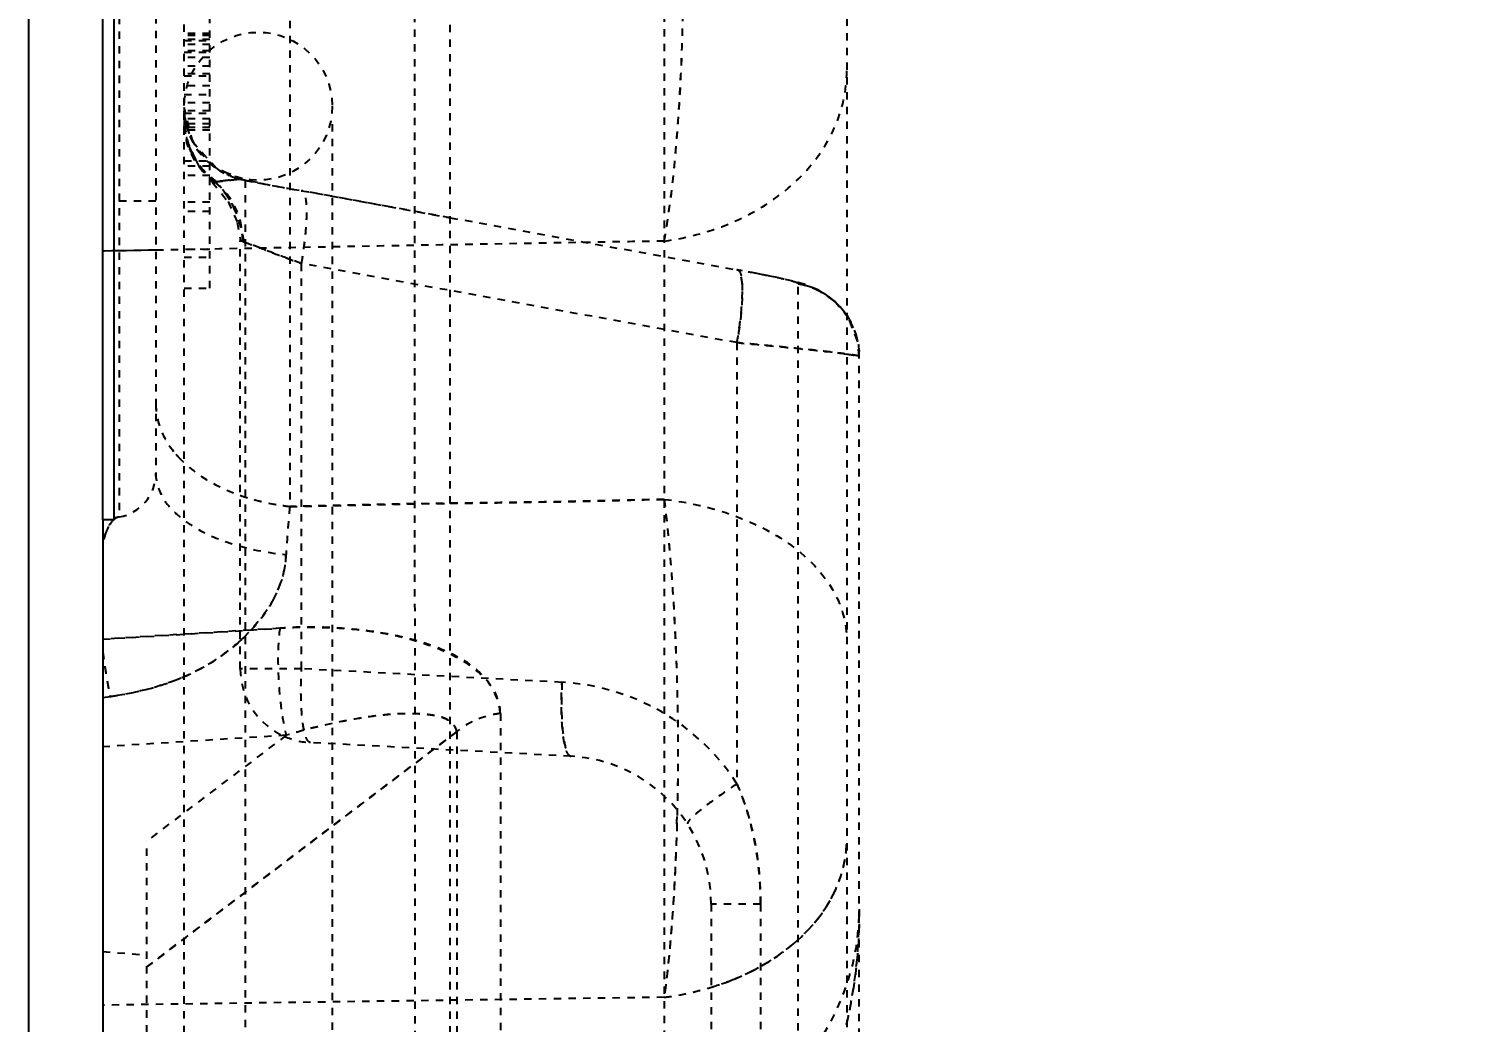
# Model space of a CAD drawing. Header units: millimetres. Extents: x 2748 to 3320, y 1427 to 1884.
# Drawn here: x 3198.16 to 3217.66, y 1747.2 to 1760.69 of the extents above; entities that cross this region are included whole.
import ezdxf

# ---------------------------------------------------------------- set-up
doc = ezdxf.new("R2010")
doc.units = ezdxf.units.MM
doc.linetypes.add('HIDDEN', pattern=[0.2, 0.1, -0.1])
doc.layers.add('21', color=7, linetype='Continuous')
doc.styles.get("Standard").update_dxf_attribs({"font": 'arial.ttf'})
doc.dimstyles.get("Standard").update_dxf_attribs({"dimtxt": 0.18, "dimasz": 0.18, "dimexe": 0.18, "dimexo": 0.0625, "dimgap": 0.09, "dimtad": 0, "dimtih": 1, "dimtoh": 1, "dimzin": 0, "dimdsep": 46, "dimtxsty": 'Standard', "dimcen": 0.09, "dimadec": 0, "dimazin": 0, "dimtfac": 1, "dimtofl": 0, "dimtmove": 0, "dimatfit": 3, "dimfxl": 0, "dimtolj": 1, "dimtzin": 0, "dimarcsym": 0})

# ---------------------------------------------------------------- blocks, each defined once
blk = doc.blocks.new('*D73')
at = {"color": 4, "lineweight": -2, "transparency": 16777216}
for p, q in [((3198.159, 1671.534), (3198.159, 1846.419)), ((3206.159, 1846.419), (3218.266, 1846.419)), ((3268.164, 1846.419), (3243.652, 1846.419)), ((3276.164, 1820.676), (3276.164, 1846.419))]:
    blk.add_line(p, q, dxfattribs=at)
at = {"color": 4, "transparency": 16777216}
for points in [[(3206.159, 1847.752), (3206.159, 1845.085), (3198.159, 1846.419)], [(3268.164, 1847.752), (3268.164, 1845.085), (3276.164, 1846.419)]]:
    blk.add_solid(points, dxfattribs=at)
at = {"layer": 'Defpoints', "color": 0, "transparency": 16777216}
for p in [(3276.164, 1846.419), (3276.164, 1820.676), (3198.159, 1671.534)]:
    blk.add_point(p, dxfattribs=at)
at = {"color": 6, "transparency": 16777216, "insert": (3230.959, 1846.419), "char_height": 8, "attachment_point": 5}
blk.add_mtext('\\A1;78.01', dxfattribs=at)

msp = doc.modelspace()

# ---------------------------------------------------------------- linework, layer by layer
at = {"layer": '21', "color": 8, "linetype": 'HIDDEN'}
for p, q in [((3203.394, 1774.883), (3203.407, 1698.918)), ((3203.881, 1699.048), (3203.881, 1774.383)), ((3200.269, 1586.253), (3200.269, 1773.081)), ((3199.388, 1772.657), (3199.388, 1754.063)), ((3199.884, 1772.066), (3199.884, 1754.654)), ((3206.785, 1770.688), (3206.785, 1742.38)), ((3201.702, 1770.4), (3201.702, 1754.206)), ((3209.264, 1768.835), (3209.264, 1743.982)), ((3200.619, 1757.172), (3200.619, 1766.159)), ((3200.619, 1760.631), (3200.269, 1760.631)), ((3200.619, 1760.601), (3200.269, 1760.601)), ((3200.619, 1760.549), (3200.269, 1760.549)), ((3200.269, 1760.534), (3200.619, 1760.534)), ((3200.619, 1760.482), (3200.269, 1760.482)), ((3200.619, 1760.396), (3200.269, 1760.396)), ((3200.269, 1760.374), (3200.619, 1760.374)), ((3200.619, 1760.305), (3200.269, 1760.305)), ((3200.619, 1760.185), (3200.269, 1760.185)), ((3200.619, 1760.08), (3200.269, 1760.08)), ((3200.269, 1760.055), (3200.619, 1760.055)), ((3200.619, 1759.917), (3200.269, 1759.917)), ((3200.269, 1759.8), (3200.619, 1759.8)), ((3200.619, 1759.69), (3200.269, 1759.69)), ((3200.619, 1759.578), (3200.269, 1759.578)), ((3200.269, 1759.546), (3200.619, 1759.546)), ((3200.619, 1759.469), (3200.269, 1759.469)), ((3200.619, 1759.405), (3200.269, 1759.405)), ((3200.269, 1759.392), (3200.331, 1759.096)), ((3200.619, 1759.354), (3200.269, 1759.354)), ((3200.619, 1759.315), (3200.269, 1759.315)), ((3202.279, 1759.399), (3202.279, 1586.253)), ((3200.331, 1759.096), (3200.477, 1758.811)), ((3200.709, 1758.794), (3200.386, 1759.155)), ((3200.269, 1758.9), (3200.619, 1758.9)), ((3200.619, 1758.827), (3200.269, 1758.827)), ((3200.619, 1758.7), (3200.269, 1758.7)), ((3200.477, 1758.811), (3200.652, 1758.612)), ((3201.099, 1758.635), (3201.085, 1758.638)), ((3201.099, 1758.635), (3201.099, 1621.184)), ((3201.176, 1758.621), (3201.099, 1758.635)), ((3200.649, 1758.609), (3200.684, 1758.613)), ((3200.649, 1758.609), (3200.865, 1758.346)), ((3200.684, 1758.613), (3200.653, 1758.609)), ((3201.266, 1758.604), (3201.176, 1758.621)), ((3203.059, 1758.277), (3201.862, 1758.495)), ((3201.862, 1758.495), (3203.881, 1758.128)), ((3199.884, 1758.351), (3199.314, 1758.351)), ((3200.619, 1758.339), (3200.269, 1758.339)), ((3200.865, 1758.346), (3200.989, 1758.066)), ((3203.881, 1758.128), (3203.059, 1758.277)), ((3200.619, 1758.213), (3200.269, 1758.213)), ((3200.989, 1758.066), (3201.032, 1757.82)), ((3203.881, 1758.128), (3207.773, 1757.42)), ((3199.884, 1757.687), (3199.314, 1757.676)), ((3200.619, 1757.695), (3200.269, 1757.695)), ((3201.031, 1752.002), (3201.031, 1757.82)), ((3200.269, 1757.591), (3200.619, 1757.591)), ((3201.862, 1752.002), (3201.862, 1757.505)), ((3207.773, 1756.431), (3201.862, 1757.505)), ((3207.773, 1757.42), (3207.78, 1757.42)), ((3208.044, 1757.37), (3207.779, 1757.42)), ((3208.318, 1757.314), (3208.016, 1757.375)), ((3200.269, 1757.172), (3200.619, 1757.172)), ((3208.604, 1676.887), (3208.604, 1757.231)), ((3207.773, 1756.431), (3207.773, 1750.441)), ((3209.434, 1618.215), (3209.434, 1756.243)), ((3199.164, 1754.024), (3199.164, 1754.063)), ((3199.388, 1754.063), (3199.309, 1754.05)), ((3199.314, 1754.034), (3199.314, 1754.024)), ((3201.568, 1752.552), (3199.164, 1752.403)), ((3199.164, 1752.403), (3201.568, 1752.552)), ((3201.862, 1752.002), (3201.031, 1752.002)), ((3205.398, 1751.817), (3201.862, 1752.002)), ((3199.164, 1751.613), (3199.262, 1751.625)), ((3204.561, 1751.395), (3204.561, 1742.465)), ((3201.654, 1751.098), (3199.164, 1750.942)), ((3201.654, 1751.098), (3199.764, 1749.664)), ((3203.969, 1751.147), (3203.969, 1742.245)), ((3205.519, 1750.813), (3201.984, 1750.999)), ((3206.963, 1750.11), (3206.961, 1750.05)), ((3199.764, 1737.263), (3199.764, 1749.664)), ((3207.424, 1748.806), (3207.424, 1732.907)), ((3208.094, 1748.806), (3207.424, 1748.806)), ((3208.094, 1748.806), (3208.094, 1732.881)), ((3199.164, 1748.161), (3199.764, 1748.114)), ((3206.785, 1747.54), (3199.164, 1747.433))]:
    msp.add_line(p, q, dxfattribs=at)
at = {"layer": '21', "color": 7, "linetype": 'Continuous'}
for p, q in [((3199.314, 1772.696), (3199.314, 1754.024)), ((3199.164, 1754.063), (3199.164, 1772.657)), ((3199.314, 1757.676), (3199.164, 1757.673)), ((3199.164, 1754.024), (3199.164, 1735.757)), ((3199.314, 1754.024), (3199.164, 1754.024))]:
    msp.add_line(p, q, dxfattribs=at)
at = {"layer": '21', "color": 8, "linetype": 'HIDDEN'}
for points in [[(3201.085, 1758.638), (3200.715, 1758.79), (3200.387, 1759.152), (3200.269, 1759.625)], [(3209.434, 1756.243), (3209.414, 1756.442), (3209.295, 1756.754), (3209.101, 1756.992), (3208.885, 1757.142), (3208.697, 1757.219), (3208.531, 1757.266), (3208.297, 1757.319)], [(3209.434, 1756.243), (3209.411, 1756.457), (3209.286, 1756.768), (3209.088, 1757.003), (3208.87, 1757.149), (3208.685, 1757.223), (3208.517, 1757.269)]]:
    msp.add_lwpolyline(points, dxfattribs=at)
msp.add_circle((3201.274, 1759.642), 1.005, dxfattribs=at)
for centre, radius, start, end in [((3201.273, 1759.625), 1.005, 180.033, 260.0061), ((3201.212, 1759.439), 0.943, 179.8133, 184.3261), ((3201.058, 1759.459), 0.79, 183.2749, 187.5064), ((3201.315, 1759.642), 1.048, 189.2402, 195.5088), ((3201.261, 1759.443), 0.992, 184.343, 194.1951), ((3201.337, 1759.647), 1.07, 195.4725, 206.2117), ((3201.215, 1759.576), 0.928, 213.6219, 222.6119), ((3201.304, 1759.681), 1.066, 233.7838, 246.8406), ((3217.031, 1842.597), 85.46, 259.25574, 259.41772), ((3217.42, 1844.69), 87.589, 259.3717, 259.76821), ((3217.31, 1844.092), 86.981, 259.41805, 259.76975), ((3270.937, -2038.436), 3796.788, 90.968136, 91.083159), ((3208.43, 1756.242), 1.004, 0.0197, 80.031), ((3201.287, 1755.888), 1.491, 220.6801, 225.5777), ((3199.284, 1754.654), 0.6, 280, 0), ((3229.745, 1751.721), 28.153, 174.9345, 176.271), ((3228.281, 1751.833), 26.685, 174.8978, 176.3077), ((3199.267, 1754.334), 2.63, 310.5147, 312.4359), ((3207.783, 1753.31), 8.686, 187.119, 191.1836), ((3207.62, 1753.288), 8.522, 187.1059, 188.473), ((3207.84, 1753.321), 8.744, 188.4724, 189.8242), ((3202.036, 1752.002), 1.005, 180.0043, 246.3782), ((3207.885, 1753.328), 8.79, 189.8198, 191.1663), ((3205.239, 1748.806), 3.016, 32.8325, 86.9941), ((3198.425, 1757.392), 5.827, 278.259, 279.2722), ((3205.414, 1748.806), 2.01, 0, 87), ((3174.239, 1750.804), 32.731, 358.4092, 358.6802), ((3206.218, 1748.737), 3.216, 289.0001, 360), ((3206.477, 1750.858), 3.318, 291.6062, 296.8731), ((3206.393, 1751.074), 3.55, 287.1499, 291.5894), ((3203.1, 1748.598), 6.324, 347.2298, 350.4714)]:
    msp.add_arc(centre, radius, start, end, dxfattribs=at)
for points, knots in [([(3206.785, 1757.81), (3206.83, 1758.057), (3206.906, 1758.599), (3207.014, 1759.813), (3207.064, 1761.467), (3207.013, 1763.136), (3206.904, 1764.397), (3206.83, 1764.973), (3206.785, 1765.24)], [0, 0, 0, 0, 0.101048, 0.219979, 0.490673, 0.766275, 0.891111, 1, 1, 1, 1]), ([(3206.785, 1757.81), (3206.881, 1758.348), (3207.008, 1759.563), (3207.064, 1761.467), (3207.005, 1763.406), (3206.878, 1764.667), (3206.785, 1765.24)], [0, 0, 0, 0, 0.219971, 0.490708, 0.766332, 1, 1, 1, 1]), ([(3206.785, 1757.81), (3207.11, 1757.855), (3207.754, 1758.03), (3208.579, 1758.55), (3209.134, 1759.283), (3209.264, 1759.855), (3209.264, 1760.121)], [0, 0, 0, 0, 0.268734, 0.537092, 0.783059, 1, 1, 1, 1]), ([(3200.684, 1758.613), (3200.561, 1758.701), (3200.347, 1758.943), (3200.269, 1759.259), (3200.269, 1759.419)], [0, 0, 0, 0, 0.487275, 1, 1, 1, 1]), ([(3200.333, 1759.126), (3200.326, 1759.145), (3200.3, 1759.22), (3200.282, 1759.297), (3200.274, 1759.356)], [0, 0, 0, 0, 0.25814, 1, 1, 1, 1]), ([(3200.684, 1758.613), (3200.605, 1758.677), (3200.467, 1758.838), (3200.37, 1759.025), (3200.333, 1759.126)], [0, 0, 0, 0, 0.485299, 1, 1, 1, 1]), ([(3200.684, 1758.613), (3200.708, 1758.619), (3200.766, 1758.623), (3200.861, 1758.635), (3200.97, 1758.649), (3201.047, 1758.646), (3201.085, 1758.638)], [0, 0, 0, 0, 0.180914, 0.433958, 0.711157, 1, 1, 1, 1]), ([(3200.837, 1758.632), (3200.826, 1758.63), (3200.785, 1758.625), (3200.744, 1758.621), (3200.715, 1758.617)], [0, 0, 0, 0, 0.282359, 1, 1, 1, 1]), ([(3201.085, 1758.638), (3201.064, 1758.642), (3200.981, 1758.652), (3200.898, 1758.639), (3200.837, 1758.632)], [0, 0, 0, 0, 0.259093, 1, 1, 1, 1]), ([(3201.099, 1758.635), (3201.081, 1758.638), (3201.008, 1758.654), (3200.938, 1758.678), (3200.886, 1758.7)], [0, 0, 0, 0, 0.242999, 1, 1, 1, 1]), ([(3201.065, 1757.807), (3201.067, 1757.955), (3201.005, 1758.265), (3200.808, 1758.517), (3200.684, 1758.613)], [0, 0, 0, 0, 0.484939, 1, 1, 1, 1]), ([(3200.873, 1758.388), (3200.86, 1758.41), (3200.805, 1758.491), (3200.739, 1758.566), (3200.684, 1758.613)], [0, 0, 0, 0, 0.2621, 1, 1, 1, 1]), ([(3201.862, 1757.505), (3201.884, 1757.63), (3201.916, 1757.862), (3201.937, 1758.134), (3201.931, 1758.318), (3201.92, 1758.411), (3201.893, 1758.493), (3201.862, 1758.495)], [0, 0, 0, 0, 0.376292, 0.693308, 0.81508, 0.907082, 1, 1, 1, 1]), ([(3201.862, 1757.505), (3201.883, 1757.625), (3201.909, 1757.804), (3201.929, 1758.038), (3201.935, 1758.191), (3201.93, 1758.321), (3201.919, 1758.415), (3201.891, 1758.493), (3201.862, 1758.494)], [0, 0, 0, 0, 0.36214, 0.537217, 0.693349, 0.820207, 0.91291, 1, 1, 1, 1]), ([(3201.066, 1757.807), (3201.062, 1757.907), (3201.018, 1758.112), (3200.93, 1758.299), (3200.873, 1758.388)], [0, 0, 0, 0, 0.486246, 1, 1, 1, 1]), ([(3201.031, 1757.82), (3201.031, 1757.821), (3201.036, 1757.818), (3201.041, 1757.818), (3201.052, 1757.812), (3201.06, 1757.809), (3201.065, 1757.807)], [0, 0, 0, 0, 0.062765, 0.250971, 0.564573, 1, 1, 1, 1]), ([(3201.031, 1757.82), (3201.031, 1757.82), (3201.036, 1757.82), (3201.041, 1757.816), (3201.052, 1757.813), (3201.06, 1757.809), (3201.065, 1757.807)], [0, 0, 0, 0, 0.063139, 0.250936, 0.564368, 1, 1, 1, 1]), ([(3201.862, 1757.505), (3201.774, 1757.539), (3201.607, 1757.599), (3201.38, 1757.685), (3201.204, 1757.756), (3201.103, 1757.791), (3201.065, 1757.807)], [0, 0, 0, 0, 0.330925, 0.624469, 0.855011, 1, 1, 1, 1]), ([(3201.096, 1757.795), (3201.108, 1757.79), (3201.17, 1757.765), (3201.232, 1757.743), (3201.282, 1757.724)], [0, 0, 0, 0, 0.195597, 1, 1, 1, 1]), ([(3201.282, 1757.724), (3201.371, 1757.691), (3201.562, 1757.614), (3201.757, 1757.544), (3201.862, 1757.505)], [0, 0, 0, 0, 0.456976, 1, 1, 1, 1]), ([(3207.78, 1757.42), (3207.792, 1757.418), (3207.817, 1757.389), (3207.843, 1757.287), (3207.85, 1757.085), (3207.828, 1756.783), (3207.795, 1756.554), (3207.773, 1756.431)], [0, 0, 0, 0, 0.037378, 0.100256, 0.315022, 0.629177, 1, 1, 1, 1]), ([(3208.604, 1757.231), (3208.587, 1757.246), (3208.504, 1757.269), (3208.339, 1757.31), (3208.081, 1757.363), (3207.883, 1757.4), (3207.773, 1757.42)], [0, 0, 0, 0, 0.07785, 0.290834, 0.608201, 1, 1, 1, 1]), ([(3208.604, 1757.231), (3208.587, 1757.246), (3208.504, 1757.269), (3208.338, 1757.311), (3208.08, 1757.362), (3207.882, 1757.4), (3207.773, 1757.42)], [0, 0, 0, 0, 0.07997, 0.28978, 0.610839, 1, 1, 1, 1]), ([(3207.773, 1756.431), (3207.794, 1756.549), (3207.828, 1756.777), (3207.851, 1757.08), (3207.844, 1757.288), (3207.816, 1757.391), (3207.791, 1757.417), (3207.78, 1757.42)], [0, 0, 0, 0, 0.355398, 0.682901, 0.904639, 0.965227, 1, 1, 1, 1]), ([(3208.604, 1757.231), (3208.735, 1757.208), (3208.999, 1757.102), (3209.202, 1756.901), (3209.277, 1756.78)], [0, 0, 0, 0, 0.484309, 1, 1, 1, 1]), ([(3209.277, 1756.78), (3209.302, 1756.739), (3209.39, 1756.572), (3209.434, 1756.382), (3209.434, 1756.243)], [0, 0, 0, 0, 0.257328, 1, 1, 1, 1]), ([(3209.434, 1756.243), (3209.434, 1756.246), (3209.42, 1756.249), (3209.4, 1756.255), (3209.36, 1756.262), (3209.308, 1756.27), (3209.241, 1756.279), (3209.124, 1756.294), (3208.948, 1756.315), (3208.702, 1756.341), (3208.418, 1756.37), (3208.104, 1756.4), (3207.886, 1756.421), (3207.773, 1756.431)], [0, 0, 0, 0, 0.00544, 0.019637, 0.042812, 0.074818, 0.115423, 0.164319, 0.285411, 0.434394, 0.606702, 0.797176, 1, 1, 1, 1]), ([(3207.773, 1756.431), (3208.071, 1756.403), (3208.569, 1756.356), (3209.067, 1756.303), (3209.266, 1756.276)], [0, 0, 0, 0, 0.597973, 1, 1, 1, 1]), ([(3209.266, 1756.276), (3209.29, 1756.273), (3209.331, 1756.266), (3209.387, 1756.258), (3209.413, 1756.25), (3209.434, 1756.247), (3209.434, 1756.243)], [0, 0, 0, 0, 0.428349, 0.739153, 0.929275, 1, 1, 1, 1]), ([(3199.884, 1755.596), (3199.884, 1755.435), (3199.987, 1755.074), (3200.405, 1754.639), (3201.004, 1754.335), (3201.465, 1754.233), (3201.702, 1754.206)], [0, 0, 0, 0, 0.195816, 0.43325, 0.710894, 1, 1, 1, 1]), ([(3199.884, 1755.596), (3199.884, 1755.48), (3199.933, 1755.23), (3200.07, 1755.016), (3200.157, 1754.916)], [0, 0, 0, 0, 0.466566, 1, 1, 1, 1]), ([(3199.884, 1754.654), (3199.884, 1754.525), (3199.962, 1754.315), (3200.165, 1754.093), (3200.478, 1753.863), (3200.981, 1753.657), (3201.421, 1753.575), (3201.651, 1753.552)], [0, 0, 0, 0, 0.172886, 0.279721, 0.402871, 0.689846, 1, 1, 1, 1]), ([(3201.027, 1754.358), (3201.191, 1754.301), (3201.417, 1754.245), (3201.645, 1754.213), (3201.702, 1754.206)], [0, 0, 0, 0, 0.752978, 1, 1, 1, 1]), ([(3206.785, 1754.303), (3206.361, 1754.295), (3205.62, 1754.275), (3204.561, 1754.257), (3203.29, 1754.244), (3202.336, 1754.218), (3201.701, 1754.205)], [0, 0, 0, 0, 0.249844, 0.43742, 0.625144, 1, 1, 1, 1]), ([(3203.881, 1754.249), (3204.365, 1754.256), (3205.333, 1754.266), (3206.301, 1754.293), (3206.785, 1754.303)], [0, 0, 0, 0, 0.500375, 1, 1, 1, 1]), ([(3206.785, 1754.303), (3206.85, 1753.765), (3206.943, 1752.614), (3206.986, 1750.861), (3206.944, 1749.144), (3206.852, 1748.042), (3206.785, 1747.54)], [0, 0, 0, 0, 0.239849, 0.510655, 0.77593, 1, 1, 1, 1]), ([(3206.785, 1754.303), (3206.865, 1753.646), (3206.964, 1752.249), (3206.978, 1750.849), (3206.963, 1750.11)], [0, 0, 0, 0, 0.47241, 1, 1, 1, 1]), ([(3206.785, 1754.302), (3207.108, 1754.266), (3207.737, 1754.125), (3208.554, 1753.707), (3209.123, 1753.109), (3209.264, 1752.614), (3209.264, 1752.392)], [0, 0, 0, 0, 0.288293, 0.565549, 0.803311, 1, 1, 1, 1]), ([(3199.31, 1754.024), (3199.273, 1753.991), (3199.211, 1753.886), (3199.179, 1753.772), (3199.164, 1753.705)], [0, 0, 0, 0, 0.416357, 1, 1, 1, 1]), ([(3199.388, 1754.063), (3199.372, 1754.061), (3199.294, 1754.031), (3199.248, 1753.951), (3199.222, 1753.891)], [0, 0, 0, 0, 0.194502, 1, 1, 1, 1]), ([(3199.388, 1754.063), (3199.368, 1754.06), (3199.341, 1754.048), (3199.319, 1754.031), (3199.313, 1754.027)], [0, 0, 0, 0, 0.727745, 1, 1, 1, 1]), ([(3199.222, 1753.891), (3199.216, 1753.877), (3199.192, 1753.817), (3199.175, 1753.754), (3199.164, 1753.705)], [0, 0, 0, 0, 0.221121, 1, 1, 1, 1]), ([(3201.651, 1753.551), (3201.633, 1753.031), (3200.878, 1752.025), (3199.818, 1751.7), (3199.262, 1751.625)], [0, 0, 0, 0, 0.480796, 1, 1, 1, 1]), ([(3201.481, 1752.943), (3201.507, 1752.991), (3201.598, 1753.181), (3201.651, 1753.394), (3201.651, 1753.551)], [0, 0, 0, 0, 0.256783, 1, 1, 1, 1]), ([(3201.041, 1752.392), (3201.086, 1752.433), (3201.254, 1752.598), (3201.398, 1752.789), (3201.481, 1752.943)], [0, 0, 0, 0, 0.254083, 1, 1, 1, 1]), ([(3201.568, 1752.552), (3201.553, 1752.448), (3201.538, 1752.205), (3201.546, 1751.824), (3201.583, 1751.443), (3201.627, 1751.201), (3201.654, 1751.098)], [0, 0, 0, 0, 0.215412, 0.497006, 0.780307, 1, 1, 1, 1]), ([(3204.561, 1751.395), (3204.551, 1751.51), (3204.474, 1751.744), (3204.224, 1752.031), (3203.871, 1752.23), (3203.466, 1752.38), (3203.021, 1752.485), (3202.551, 1752.546), (3202.063, 1752.574), (3201.733, 1752.566), (3201.568, 1752.552)], [0, 0, 0, 0, 0.099899, 0.205219, 0.321404, 0.446635, 0.578317, 0.715215, 0.856098, 1, 1, 1, 1]), ([(3204.561, 1751.395), (3204.561, 1751.51), (3204.481, 1751.751), (3204.212, 1752.019), (3203.861, 1752.221), (3203.457, 1752.373), (3203.016, 1752.48), (3202.383, 1752.567), (3201.895, 1752.567), (3201.568, 1752.552)], [0, 0, 0, 0, 0.099868, 0.206531, 0.323232, 0.448022, 0.579328, 0.715883, 1, 1, 1, 1]), ([(3200.27, 1751.895), (3200.334, 1751.923), (3200.585, 1752.043), (3200.818, 1752.199), (3200.975, 1752.334)], [0, 0, 0, 0, 0.251843, 1, 1, 1, 1]), ([(3201.984, 1750.999), (3201.971, 1750.999), (3201.941, 1751.025), (3201.901, 1751.126), (3201.867, 1751.33), (3201.851, 1751.639), (3201.855, 1751.875), (3201.862, 1752.002)], [0, 0, 0, 0, 0.037518, 0.10059, 0.316027, 0.630513, 1, 1, 1, 1]), ([(3205.519, 1750.813), (3205.508, 1750.814), (3205.479, 1750.837), (3205.437, 1750.937), (3205.403, 1751.147), (3205.387, 1751.459), (3205.391, 1751.695), (3205.398, 1751.817)], [0, 0, 0, 0, 0.034555, 0.094651, 0.31611, 0.644473, 1, 1, 1, 1]), ([(3205.398, 1751.817), (3205.391, 1751.695), (3205.387, 1751.459), (3205.403, 1751.147), (3205.437, 1750.937), (3205.479, 1750.837), (3205.508, 1750.814), (3205.519, 1750.813)], [0, 0, 0, 0, 0.355527, 0.68389, 0.905349, 0.965445, 1, 1, 1, 1]), ([(3203.969, 1751.147), (3203.966, 1751.184), (3203.927, 1751.258), (3203.824, 1751.321), (3203.702, 1751.361), (3203.567, 1751.381), (3203.425, 1751.39), (3203.224, 1751.393), (3202.963, 1751.377), (3202.645, 1751.33), (3202.205, 1751.247), (3201.873, 1751.168), (3201.654, 1751.098)], [0, 0, 0, 0, 0.045931, 0.094038, 0.146256, 0.202263, 0.260993, 0.322054, 0.449226, 0.581475, 0.717816, 1, 1, 1, 1]), ([(3203.969, 1751.147), (3203.962, 1751.184), (3203.928, 1751.257), (3203.827, 1751.328), (3203.703, 1751.361), (3203.569, 1751.383), (3203.426, 1751.392), (3203.225, 1751.392), (3202.965, 1751.375), (3202.645, 1751.332), (3202.205, 1751.248), (3201.874, 1751.163), (3201.654, 1751.098)], [0, 0, 0, 0, 0.046186, 0.094029, 0.146472, 0.202456, 0.261152, 0.322126, 0.44928, 0.581605, 0.717885, 1, 1, 1, 1]), ([(3204.561, 1751.395), (3204.505, 1751.388), (3204.293, 1751.347), (3204.089, 1751.251), (3203.969, 1751.147)], [0, 0, 0, 0, 0.264977, 1, 1, 1, 1]), ([(3204.561, 1751.395), (3204.505, 1751.388), (3204.293, 1751.347), (3204.089, 1751.251), (3203.969, 1751.147)], [0, 0, 0, 0, 0.264964, 1, 1, 1, 1]), ([(3207.773, 1750.441), (3207.681, 1750.379), (3207.51, 1750.261), (3207.315, 1750.116), (3207.197, 1750.016), (3207.141, 1749.961), (3207.112, 1749.928), (3207.099, 1749.902), (3207.103, 1749.896)], [0, 0, 0, 0, 0.383209, 0.712843, 0.833625, 0.920834, 0.975202, 1, 1, 1, 1]), ([(3207.773, 1750.441), (3207.682, 1750.38), (3207.514, 1750.264), (3207.32, 1750.119), (3207.2, 1750.019), (3207.143, 1749.963), (3207.113, 1749.929), (3207.099, 1749.902), (3207.103, 1749.896)], [0, 0, 0, 0, 0.376661, 0.705752, 0.828319, 0.917886, 0.974302, 1, 1, 1, 1]), ([(3208.094, 1748.806), (3208.095, 1749.086), (3208.043, 1749.644), (3207.886, 1750.186), (3207.773, 1750.441)], [0, 0, 0, 0, 0.500653, 1, 1, 1, 1]), ([(3206.958, 1749.895), (3206.951, 1749.677), (3206.921, 1748.891), (3206.861, 1748.104), (3206.785, 1747.54)], [0, 0, 0, 0, 0.277083, 1, 1, 1, 1]), ([(3206.785, 1747.54), (3207.109, 1747.581), (3207.747, 1747.742), (3208.57, 1748.22), (3209.13, 1748.898), (3209.264, 1749.439), (3209.264, 1749.687)], [0, 0, 0, 0, 0.276474, 0.548244, 0.7909, 1, 1, 1, 1]), ([(3209.074, 1748.924), (3209.106, 1748.986), (3209.213, 1749.227), (3209.264, 1749.493), (3209.264, 1749.687)], [0, 0, 0, 0, 0.265127, 1, 1, 1, 1]), ([(3208.541, 1748.268), (3208.598, 1748.316), (3208.805, 1748.508), (3208.979, 1748.739), (3209.074, 1748.924)], [0, 0, 0, 0, 0.263279, 1, 1, 1, 1]), ([(3208.945, 1746.223), (3209.123, 1746.611), (3209.361, 1747.446), (3209.434, 1748.306), (3209.434, 1748.737)], [0, 0, 0, 0, 0.497044, 1, 1, 1, 1]), ([(3207.977, 1747.898), (3208.029, 1747.924), (3208.227, 1748.031), (3208.413, 1748.159), (3208.541, 1748.268)], [0, 0, 0, 0, 0.255335, 1, 1, 1, 1]), ([(3206.785, 1747.54), (3206.839, 1747.547), (3207.06, 1747.58), (3207.279, 1747.632), (3207.44, 1747.681)], [0, 0, 0, 0, 0.246191, 1, 1, 1, 1])]:
    msp.add_open_spline(points, degree=3, knots=knots, dxfattribs=at)
for points in [[(3200.281, 1759.474), (3200.273, 1759.524), (3200.269, 1759.574), (3200.269, 1759.625)], [(3200.387, 1758.973), (3200.348, 1759.044), (3200.319, 1759.121), (3200.299, 1759.199)], [(3200.717, 1758.615), (3200.581, 1758.704), (3200.465, 1758.831), (3200.387, 1758.973)], [(3200.674, 1758.82), (3200.623, 1758.858), (3200.575, 1758.9), (3200.532, 1758.947)], [(3200.704, 1758.604), (3200.693, 1758.6), (3200.681, 1758.598), (3200.67, 1758.598)], [(3200.85, 1758.43), (3200.807, 1758.492), (3200.758, 1758.551), (3200.704, 1758.604)], [(3200.96, 1758.235), (3200.928, 1758.303), (3200.892, 1758.368), (3200.85, 1758.43)], [(3201.08, 1757.793), (3201.067, 1757.945), (3201.024, 1758.097), (3200.96, 1758.235)], [(3206.785, 1757.81), (3204.484, 1757.771), (3202.184, 1757.73), (3199.884, 1757.687)], [(3201.065, 1757.807), (3201.074, 1757.8), (3201.085, 1757.796), (3201.096, 1757.795)], [(3201.701, 1754.205), (3202.428, 1754.219), (3203.154, 1754.24), (3203.881, 1754.249)], [(3199.363, 1751.641), (3199.673, 1751.692), (3199.983, 1751.769), (3200.27, 1751.895)], [(3199.764, 1747.954), (3201.165, 1749.018), (3202.567, 1750.083), (3203.969, 1751.147)], [(3203.969, 1751.147), (3202.567, 1750.083), (3201.165, 1749.018), (3199.764, 1747.954)], [(3201.634, 1751.082), (3201.743, 1751.034), (3201.864, 1751.005), (3201.984, 1750.999)], [(3207.773, 1750.441), (3207.847, 1750.263), (3207.91, 1750.081), (3207.958, 1749.896)], [(3207.958, 1749.896), (3208.051, 1749.542), (3208.092, 1749.172), (3208.094, 1748.806)], [(3209.434, 1748.737), (3209.434, 1748.341), (3209.403, 1747.943), (3209.337, 1747.552)]]:
    msp.add_open_spline(points, degree=3, dxfattribs=at)

# ---------------------------------------------------------------- dimensions: what is measured, and where the dimension line sits
dim = msp.add_linear_dim(base=(3276.163623827, 1846.41879723), p1=(3198.158623827, 1671.533900922), p2=(3276.163623827, 1820.675749613), dimstyle='Standard', override={"dimtxt": 8, "dimasz": 8, "dimexe": 0, "dimexo": 0, "dimgap": 0, "dimtih": 0, "dimtoh": 0, "dimzin": 0, "dimcen": 0, "dimclrd": 4, "dimclre": 4, "dimclrt": 6, "dimadec": 2, "dimtp": 0, "dimtm": 0, "dimtzin": 0})
dim.commit()
dim.dimension.update_dxf_attribs({"geometry": '*D73', "text_midpoint": (3230.958654944, 1846.41879723), "dimtype": 160})

doc.saveas('drawing.dxf')
